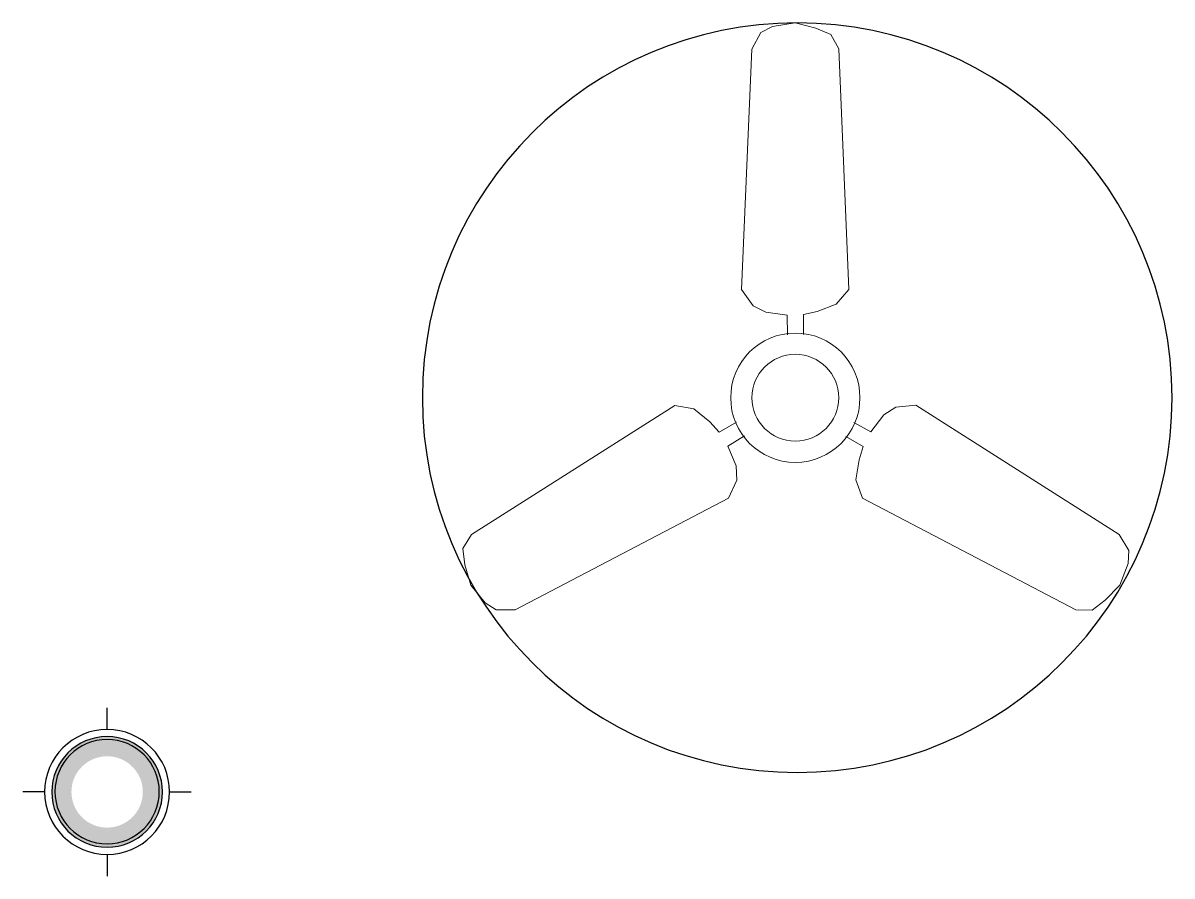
# Model space of a CAD drawing. Header units: millimetres. Extents: x -23 to 1816, y -7 to 1359.
import ezdxf

# ---------------------------------------------------------------- set-up
doc = ezdxf.new("R2010")
doc.units = ezdxf.units.MM
doc.layers.add('18W LED DOWNLIGHT', color=10, linetype='Continuous', lineweight=25)
doc.layers.add('CEILING FAN-', color=7, linetype='Continuous', lineweight=30)

# ---------------------------------------------------------------- blocks, each defined once
blk = doc.blocks.new('C-LIGHT')
at = {"layer": '18W LED DOWNLIGHT', "lineweight": 30, "ltscale": 5}
h = blk.add_hatch(color=6, dxfattribs=at)
edge = h.paths.add_edge_path()
edge.add_arc((0.014, 0), 2.658, -540, -180, ccw=False)
edge = h.paths.add_edge_path(flags=16)
edge.add_arc((0.014, 0), 1.714, -540, -180, ccw=False)
at = {"layer": '18W LED DOWNLIGHT', "color": 1, "lineweight": 30, "ltscale": 5}
for p, q in [((0.014, 3), (0.014, 4.04)), ((-2.986, 0), (-4.026, 0)), ((3.014, 0), (4.054, 0)), ((0.014, -3), (0.014, -4.039))]:
    blk.add_line(p, q, dxfattribs=at)
for radius in [3, 2.658]:
    blk.add_circle((0.014, 0), radius, dxfattribs=at)
at = {"layer": '18W LED DOWNLIGHT', "color": 1, "lineweight": 30}
blk.add_circle((0, 0), 2.505, dxfattribs=at)
blk = doc.blocks.new('CEILING FAN')
at = {"layer": 'CEILING FAN-', "lineweight": 20}
for p, q in [((-496.4, 328.7), (-478.7, 339.9)), ((-478.7, 339.9), (-448.7, 339.5)), ((-448.7, 339.5), (-106.9, 161.1)), ((107.4, 160.7), (448.8, 339.7)), ((448.8, 339.7), (475.1, 340.1)), ((475.1, 340.1), (496.1, 324.1)), ((-519.6, 300), (-496.4, 328.7)), ((496.1, 324.1), (519.6, 300)), ((-528.8, 267.6), (-519.6, 300)), ((519.6, 300), (532.8, 265.5)), ((-532.1, 241.4), (-528.8, 267.6)), ((532.8, 265.5), (533.8, 244.6)), ((-518.6, 218.8), (-532.1, 241.4)), ((533.8, 244.6), (518.4, 218.8)), ((-192.9, 12.7), (-518.6, 218.8)), ((518.4, 218.8), (192.9, 12.1)), ((-106.9, 161.1), (-93.5, 131.9)), ((96.8, 131.7), (107.4, 160.7)), ((-93.5, 131.9), (-94.9, 109)), ((102.1, 99.3), (96.8, 131.7)), ((-94.9, 109), (-108, 77.4)), ((108.6, 77.9), (102.1, 99.3)), ((-108, 77.4), (-81.2, 61.2)), ((80.8, 61.9), (108.6, 77.9)), ((-137.1, 38.8), (-162.4, 18)), ((-121.7, 55.1), (-137.1, 38.8)), ((-94.1, 39), (-121.7, 55.1)), ((121.1, 54.8), (93.6, 39.7)), ((141.9, 27.7), (121.1, 54.8)), ((161, 15.1), (141.9, 27.7)), ((-162.4, 18), (-192.9, 12.7)), ((192.9, 12.1), (161, 15.1)), ((-13, -132.3), (-12.4, -100.9)), ((13.2, -101), (13.2, -133)), ((-86, -173.1), (-67.4, -146.9)), ((-67.4, -146.9), (-47, -136.7)), ((-47, -136.7), (-13, -132.3)), ((13.2, -133), (34.9, -138.1)), ((34.9, -138.1), (65.6, -149.7)), ((65.6, -149.7), (85.5, -173.4)), ((-69.7, -558.3), (-86, -173.1)), ((85.5, -173.4), (69.8, -558.5)), ((-55, -584.6), (-69.7, -558.3)), ((69.8, -558.5), (57, -581.5)), ((-36.5, -594.2), (-55, -584.6)), ((57, -581.5), (32.6, -591.7)), ((0, -600), (-36.5, -594.2)), ((32.6, -591.7), (0, -600))]:
    blk.add_line(p, q, dxfattribs=at)
at = {"layer": 'CEILING FAN-', "ltscale": 5}
blk.add_circle((3, 0), 600, dxfattribs=at)
at = {"layer": 'CEILING FAN-', "color": 5, "lineweight": 20}
for radius in [103.5, 69.5]:
    blk.add_circle((0, 0), radius, dxfattribs=at)

msp = doc.modelspace()

# ---------------------------------------------------------------- block references
at = {"layer": '18W LED DOWNLIGHT', "ltscale": 5, "xscale": -33.33333333237187, "yscale": 33.33333333237195, "zscale": 33.33333333237195, "rotation": 89.99956458338866}
msp.add_blockref('C-LIGHT', (111.4, 128.1), dxfattribs=at)
at = {"layer": 'CEILING FAN-', "ltscale": 3, "xscale": -1, "rotation": 180}
msp.add_blockref('CEILING FAN', (1213, 758.9), dxfattribs=at)

doc.saveas('drawing.dxf')
